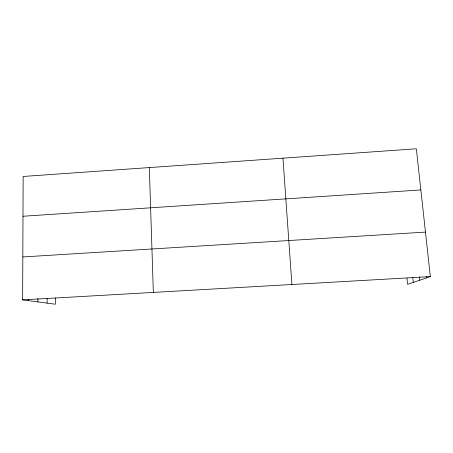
<?xml version="1.0" encoding="UTF-8"?>
<svg xmlns="http://www.w3.org/2000/svg" width="453" height="453" viewBox="0 0 453 453"><rect width="100%" height="100%" fill="white"/><g stroke="black" fill="none" stroke-linecap="round" stroke-linejoin="round"><path stroke-width="0.68" d="M28.239 300.622L28.245 299.218M55.317 297.966L55.351 304.218L22.65 299.88L23.148 176.46L416.341 148.782L430.35 276.602L407.609 284.337L406.97 278.119M22.99 216.245L420.854 189.943M22.826 256.947L425.469 232.1M22.65 299.88L430.35 276.602M426.296 276.568L426.443 277.932M419.325 276.732L419.693 280.226M412.802 277.542L413.312 282.395M282.955 158.171L291.908 284.507M149.32 167.582L153.346 292.423M47.101 298.261L47.112 303.125M37.922 298.414L37.922 301.908"/></g></svg>
